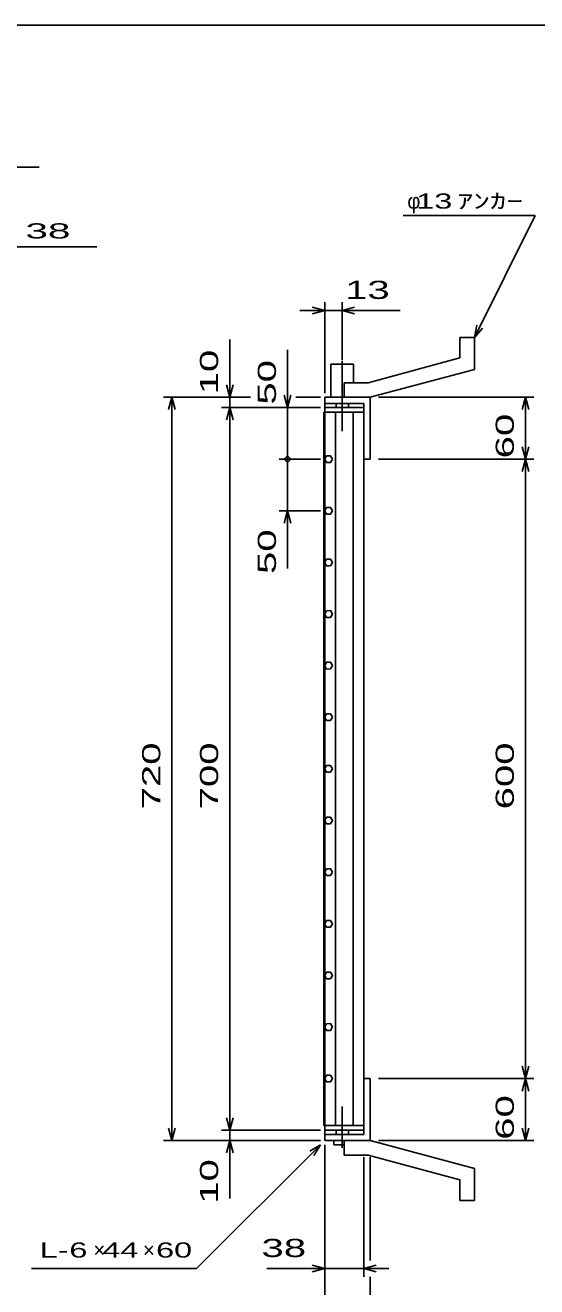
# Model space of a CAD drawing. Units: millimetres, scale not verified. Extents: x -1456 to 1385, y -1026 to 843.
# Drawn here: x -408 to 87, y -379 to 843 of the extents above; entities that cross this region are included whole.
import ezdxf
from ezdxf.enums import TextEntityAlignment as Align

# ---------------------------------------------------------------- set-up
doc = ezdxf.new("R2010")
doc.units = ezdxf.units.MM
doc.header["$LTSCALE"] = 8
doc.linetypes.add('LONG_DASHED_DOTTED', pattern=[15.25, 12, -1.5, 0.25, -1.5])
for name, color, linetype, lineweight in [('0_2', 150, 'Continuous', 25), ('16', 3, 'Continuous', 25), ('19', 6, 'Continuous', 25), ('22', 4, 'Continuous', 25)]:
    doc.layers.add(name, color=color, linetype=linetype, lineweight=lineweight)
doc.styles.add('ベクトル', font='')
doc.styles.get('ベクトル').set_extended_font_data('ベクトル')

msp = doc.modelspace()

# ---------------------------------------------------------------- linework, layer by layer
at = {"layer": '0_2'}
msp.add_line((-1383.2, 842.8), (1384.8, 842.8), dxfattribs=at)
at = {"layer": '16'}
for p, q in [((-118.7, -223), (-118.7, 468)), ((-118.7, 468), (-118, 468)), ((-80, 472.5), (-118, 472.5)), ((-118, 472.5), (-118, 468)), ((-118, 468), (-80, 468)), ((-118, 468), (-118, -223)), ((-80, 468), (-118, 468)), ((-107.5, 468), (-107.5, -223)), ((-90.5, -223), (-90.5, 468)), ((-80, 468), (-80, 472.5)), ((-80, -223), (-80, 468)), ((-116.146, 425.735), (-118, 422.475)), ((-118, 422.475), (-116.104, 419.24)), ((-112.396, 425.76), (-116.146, 425.735)), ((-116.104, 419.24), (-112.354, 419.265)), ((-110.5, 422.5), (-112.396, 425.76)), ((-112.354, 419.265), (-110.5, 422.525)), ((-116.146, 375.735), (-118, 372.475)), ((-118, 372.475), (-116.104, 369.24)), ((-112.396, 375.76), (-116.146, 375.735)), ((-116.104, 369.24), (-112.354, 369.265)), ((-110.5, 372.5), (-112.396, 375.76)), ((-112.354, 369.265), (-110.5, 372.525)), ((-116.146, 325.735), (-118, 322.475)), ((-118, 322.475), (-116.104, 319.24)), ((-112.396, 325.76), (-116.146, 325.735)), ((-116.104, 319.24), (-112.354, 319.265)), ((-110.5, 322.5), (-112.396, 325.76)), ((-112.354, 319.265), (-110.5, 322.525)), ((-116.146, 275.735), (-118, 272.475)), ((-118, 272.475), (-116.104, 269.24)), ((-112.396, 275.76), (-116.146, 275.735)), ((-116.104, 269.24), (-112.354, 269.265)), ((-110.5, 272.5), (-112.396, 275.76)), ((-112.354, 269.265), (-110.5, 272.525)), ((-116.146, 225.735), (-118, 222.475)), ((-118, 222.475), (-116.104, 219.24)), ((-112.396, 225.76), (-116.146, 225.735)), ((-110.5, 222.5), (-112.396, 225.76)), ((-112.354, 219.265), (-110.5, 222.525)), ((-116.104, 219.24), (-112.354, 219.265)), ((-116.146, 175.735), (-118, 172.475)), ((-118, 172.475), (-116.104, 169.24)), ((-112.396, 175.76), (-116.146, 175.735)), ((-110.5, 172.5), (-112.396, 175.76)), ((-112.354, 169.265), (-110.5, 172.525)), ((-116.104, 169.24), (-112.354, 169.265)), ((-116.146, 125.735), (-118, 122.475)), ((-118, 122.475), (-116.104, 119.24)), ((-112.396, 125.76), (-116.146, 125.735)), ((-110.5, 122.5), (-112.396, 125.76)), ((-112.354, 119.265), (-110.5, 122.525)), ((-116.104, 119.24), (-112.354, 119.265)), ((-116.146, 75.735), (-118, 72.475)), ((-112.396, 75.76), (-116.146, 75.735)), ((-110.5, 72.5), (-112.396, 75.76)), ((-118, 72.475), (-116.104, 69.24)), ((-116.104, 69.24), (-112.354, 69.265)), ((-112.354, 69.265), (-110.5, 72.525)), ((-116.146, 25.735), (-118, 22.475)), ((-112.396, 25.76), (-116.146, 25.735)), ((-110.5, 22.5), (-112.396, 25.76)), ((-118, 22.475), (-116.104, 19.24)), ((-116.104, 19.24), (-112.354, 19.265)), ((-112.354, 19.265), (-110.5, 22.525)), ((-116.146, -24.265), (-118, -27.525)), ((-112.396, -24.24), (-116.146, -24.265)), ((-110.5, -27.5), (-112.396, -24.24)), ((-118, -27.525), (-116.104, -30.76)), ((-116.104, -30.76), (-112.354, -30.735)), ((-112.354, -30.735), (-110.5, -27.475)), ((-116.146, -74.265), (-118, -77.525)), ((-118, -77.525), (-116.104, -80.76)), ((-112.396, -74.24), (-116.146, -74.265)), ((-116.104, -80.76), (-112.354, -80.735)), ((-110.5, -77.5), (-112.396, -74.24)), ((-112.354, -80.735), (-110.5, -77.475)), ((-116.146, -124.265), (-118, -127.525)), ((-118, -127.525), (-116.104, -130.76)), ((-112.396, -124.24), (-116.146, -124.265)), ((-116.104, -130.76), (-112.354, -130.735)), ((-110.5, -127.5), (-112.396, -124.24)), ((-112.354, -130.735), (-110.5, -127.475)), ((-116.146, -174.265), (-118, -177.525)), ((-118, -177.525), (-116.104, -180.76)), ((-112.396, -174.24), (-116.146, -174.265)), ((-116.104, -180.76), (-112.354, -180.735)), ((-110.5, -177.5), (-112.396, -174.24)), ((-112.354, -180.735), (-110.5, -177.475)), ((-118, -223), (-118.7, -223)), ((-118, -223), (-80, -223)), ((-118, -227.5), (-118, -223)), ((-118, -223), (-80, -223)), ((-80, -227.5), (-118, -227.5)), ((-80, -223), (-80, -227.5))]:
    msp.add_line(p, q, dxfattribs=at)
at = {"layer": '19'}
for p, q in [((13, 540.5), (27, 540.5)), ((13, 520.5), (13, 540.5)), ((27, 509.5), (27, 540.5)), ((-112, 482.5), (-112, 514.5)), ((-112, 514.5), (-90, 514.5)), ((-90, 496.5), (-90, 514.5)), ((13, 520.5), (-76, 496.5)), ((-74, 482.5), (27, 509.5)), ((-99, 496.5), (-76, 496.5)), ((-99, 482.5), (-99, 496.5)), ((-118, 472.5), (-118, 482.5)), ((-118, 476.5), (-118, 482.5)), ((-118, 482.5), (-75, 482.5)), ((-99, 482.5), (-74, 482.5)), ((-75, 482.5), (-74, 481.5)), ((-74, 481.5), (-74, 422.5)), ((-80, 476.5), (-118, 476.5)), ((-107, 472.5), (-107, 476.5)), ((-95, 476.5), (-95, 472.5)), ((-80, 422.5), (-80, 476.5)), ((-74, 422.5), (-80, 422.5)), ((-74, -177.5), (-80, -177.5)), ((-80, -177.5), (-80, -231.5)), ((-74, -236.5), (-74, -177.5)), ((-118, -231.5), (-118, -221.5)), ((-118, -231.5), (-118, -237.5)), ((-80, -231.5), (-118, -231.5)), ((-107, -227.5), (-107, -231.5)), ((-95, -231.5), (-95, -227.5)), ((-118, -237.5), (-75, -237.5)), ((-109, -241.5), (-109, -237.5)), ((-109, -241.5), (-99, -241.5)), ((-99, -237.5), (-74, -237.5)), ((-99, -251.5), (-99, -237.5)), ((-75, -237.5), (-74, -236.5)), ((-74, -237.5), (27, -264.5)), ((-99, -251.5), (-76, -251.5)), ((13, -275.5), (-76, -251.5)), ((27, -295.5), (27, -264.5)), ((13, -295.5), (13, -275.5)), ((13, -295.5), (27, -295.5))]:
    msp.add_line(p, q, dxfattribs=at)
at = {"layer": '19', "linetype": 'LONG_DASHED_DOTTED'}
for p, q in [((-101, 517.5), (-101, 449.5)), ((-101, -244.5), (-101, -204.5))]:
    msp.add_line(p, q, dxfattribs=at)
at = {"layer": '22'}
for p, q in [((-762.5, 705.25), (-394.5, 705.25)), ((-42, 658.5), (86, 658.5)), ((27, 540.5), (86, 658.5)), ((-674.75, 628), (-338.75, 628)), ((-118, 486.5), (-118, 574.5)), ((-101, 518.496), (-101, 574.5)), ((-142, 566.5), (-118, 566.5)), ((-118, 566.5), (-130, 569.7)), ((-130, 563.3), (-118, 566.5)), ((-118, 566.5), (-101, 566.5)), ((-101, 566.5), (-89, 569.7)), ((-89, 563.3), (-101, 566.5)), ((-101, 566.5), (-45, 566.5)), ((27, 540.5), (29.4, 552.18)), ((-210, 482.5), (-210, 538.5)), ((27, 540.5), (35, 549.3)), ((-154, 472.5), (-154, 528.5)), ((-210, 482.5), (-213.2, 494.5)), ((-210, 482.5), (-206.8, 494.5)), ((-274, 482.5), (-190, 482.5)), ((-269.2, 470.5), (-266, 482.5)), ((-262.8, 470.5), (-266, 482.5)), ((-266, -237.5), (-266, 482.5)), ((-218, 482.5), (-190, 482.5)), ((-210, 472.5), (-210, 482.5)), ((-154, 472.5), (-157.2, 484.5)), ((-150.8, 484.5), (-154, 472.5)), ((-146, 482.5), (-122, 482.5)), ((-146, 482.5), (-122, 482.5)), ((-66, 482.5), (84.4, 482.5)), ((73.2, 470.5), (76.4, 482.5)), ((79.6, 470.5), (76.4, 482.5)), ((76.4, 422.5), (76.4, 482.5)), ((-218, 472.5), (-122, 472.5)), ((-213.2, 460.5), (-210, 472.5)), ((-206.8, 460.5), (-210, 472.5)), ((-210, -227.5), (-210, 472.5)), ((-122, 472.5), (-162, 472.5)), ((-154, 472.5), (-154, 422.5)), ((76.4, 422.5), (73.2, 434.5)), ((76.4, 422.5), (79.6, 434.5)), ((-162, 422.5), (-122, 422.5)), ((-154, 372.5), (-154, 422.5)), ((-66, 422.5), (84.4, 422.5)), ((73.2, 410.5), (76.4, 422.5)), ((79.6, 410.5), (76.4, 422.5)), ((76.4, -177.5), (76.4, 422.5)), ((-162, 372.5), (-122, 372.5)), ((-157.2, 360.5), (-154, 372.5)), ((-150.8, 360.5), (-154, 372.5)), ((-154, 316.5), (-154, 372.5)), ((76.4, -177.5), (73.2, -165.5)), ((76.4, -177.5), (79.6, -165.5)), ((-66, -177.5), (84.4, -177.5)), ((73.2, -189.5), (76.4, -177.5)), ((79.6, -189.5), (76.4, -177.5)), ((76.4, -237.5), (76.4, -177.5)), ((-210, -227.5), (-213.2, -215.5)), ((-210, -227.5), (-206.8, -215.5)), ((-266, -237.5), (-269.2, -225.5)), ((-266, -237.5), (-262.8, -225.5)), ((-218, -227.5), (-122, -227.5)), ((-210, -237.5), (-210, -227.5)), ((76.4, -237.5), (73.2, -225.5)), ((76.4, -237.5), (79.6, -225.5)), ((-274, -237.5), (-122, -237.5)), ((-242, -361.5), (-122, -241.5)), ((-218, -237.5), (-122, -237.5)), ((-213.2, -249.5), (-210, -237.5)), ((-206.8, -249.5), (-210, -237.5)), ((-210, -293.5), (-210, -237.5)), ((-132.4, -247.9), (-122, -241.5)), ((-128.4, -251.9), (-122, -241.5)), ((-118, -369.5), (-118, -241.5)), ((-118, -425.5), (-118, -241.5)), ((-66, -237.5), (84.4, -237.5)), ((-80, -369.5), (-80, -253.7)), ((-74, -353.5), (-74, -253.7)), ((-402, -361.5), (-242, -361.5)), ((-174, -361.5), (-118, -361.5)), ((-118, -361.5), (-130, -358.3)), ((-130, -364.7), (-118, -361.5)), ((-118, -361.5), (-80, -361.5)), ((-80, -361.5), (-68, -358.3)), ((-68, -364.7), (-80, -361.5)), ((-80, -361.5), (-56, -361.5)), ((-74, -425.5), (-74, -369.5))]:
    msp.add_line(p, q, dxfattribs=at)
msp.add_circle((-154, 422.5), 2.4, dxfattribs=at)

# ---------------------------------------------------------------- texts
at = {"layer": '22', "color": 2, "style": 'ベクトル'}
for s, p in [('φ', (-38, 672.5)), ('×', (-342, -343.5)), ('×', (-294, -343.5))]:
    msp.add_text(s, height=14.66, dxfattribs=at).set_placement(p, align=Align.MIDDLE_LEFT)
for s, height, width, p in [(' 13 ', 14.66, 1.6, (-38, 672.5)), ('ｱﾝｶｰ', 14.66, 1.6, (10, 672.5)), (' 38 ', 14.66, 2, (-418.75, 643.6)), (' 13 ', 17.6, 1.65, (-109, 586.5)), ('L-', 14.66, 1.6, (-394, -343.5)), (' 6 ', 14.66, 1.6, (-374, -343.5)), (' 44 ', 14.66, 1.6, (-342, -343.5)), (' 60 ', 14.66, 1.6, (-290, -343.5)), (' 38 ', 17.6, 1.65, (-190, -341.5))]:
    msp.add_text(s, height=height, dxfattribs=dict(at, width=width)).set_placement(p, align=Align.MIDDLE_LEFT)
at = {"layer": '22', "color": 2, "style": 'ベクトル', "width": 1.65}
for s, p in [(' 10 ', (-230, 474.5)), (' 50 ', (-174, 464.5)), (' 60 ', (56.4, 412.5)), (' 50 ', (-174, 300.5)), (' 720 ', (-286, 72.5)), (' 700 ', (-230, 72.5)), (' 600 ', (56.4, 72.5)), (' 60 ', (56.4, -247.5)), (' 10 ', (-230, -309.5))]:
    msp.add_text(s, height=17.6, rotation=90, dxfattribs=at).set_placement(p, align=Align.MIDDLE_LEFT)

doc.saveas('drawing.dxf')
